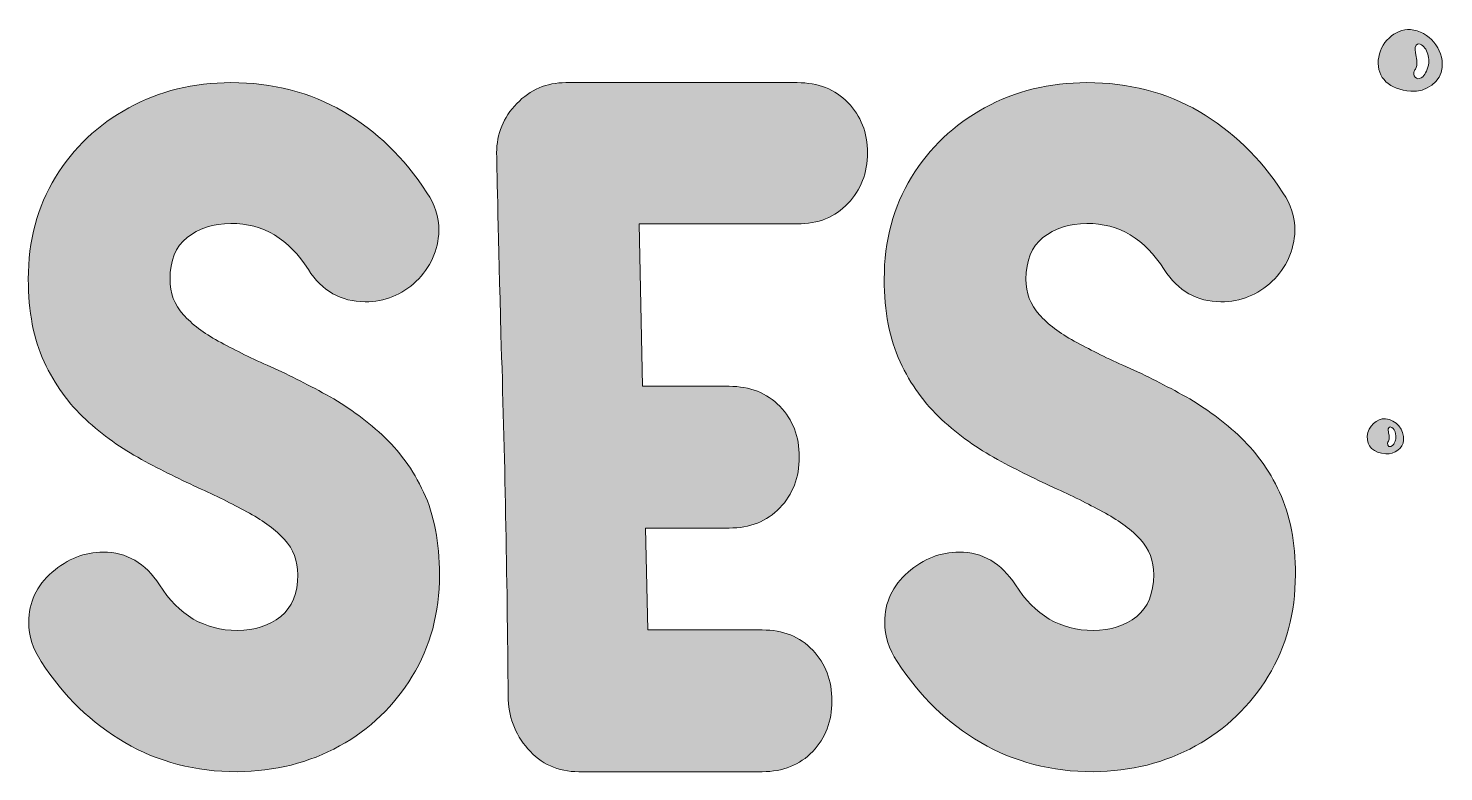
# Model space of a CAD drawing. Header units: inches. Extents: x 75 to 1005, y -1010 to -69.
# Drawn here: x 530 to 1004.7, y -761.3 to -512.1 of the extents above; entities that cross this region are included whole.
import ezdxf

# ---------------------------------------------------------------- set-up
doc = ezdxf.new("R2010")
doc.units = ezdxf.units.IN
doc.header["$MEASUREMENT"] = 0
doc.layers.add('Layer 1', color=7, linetype='Continuous')

# ---------------------------------------------------------------- blocks, each defined once
blk = doc.blocks.new('block 2')
at = {"layer": 'Layer 1', "true_color": 0xffffff}
h = blk.add_hatch(color=7, dxfattribs=at)
h.dxf.hatch_style = 2
edge = h.paths.add_edge_path()
edge.add_spline(control_points=[(993.58, -512.54), (988.39, -512.09), (983.19, -517.03), (982.78, -522.79), (982.35, -528.72), (986.44, -532.61), (993.72, -533.21), (998.92, -533.63), (1003.85, -529.89), (1004.22, -525.22), (1004.72, -518.95), (999.79, -513.07), (993.58, -512.54)], knot_values=[0, 0, 0, 0, 1, 1, 1, 2, 2, 2, 3, 3, 3, 4, 4, 4, 4], degree=3, periodic=1)
edge = h.paths.add_edge_path()
edge.add_spline(control_points=[(998.9, -526.51), (998.57, -527.16), (998.23, -527.83), (997.71, -528.34), (996.34, -529.7), (994.31, -528.79), (994.75, -526.78), (994.83, -526.42), (995.05, -526.1), (995.23, -525.77), (996.1, -524.19), (995.69, -522.6), (995.36, -520.94), (995.18, -520.03), (994.81, -518.58), (995.48, -517.78), (996.53, -516.55), (998.16, -518.1), (998.68, -519.08), (999.44, -520.53), (999.81, -522.11), (999.69, -523.67), (999.62, -524.63), (999.36, -525.59), (998.9, -526.51)], knot_values=[0, 0, 0, 0, 1, 1, 1, 2, 2, 2, 3, 3, 3, 4, 4, 4, 5, 5, 5, 6, 6, 6, 7, 7, 7, 8, 8, 8, 8], degree=3, periodic=1)
h = blk.add_hatch(color=7, dxfattribs=at)
h.dxf.hatch_style = 2
edge = h.paths.add_edge_path()
edge.add_spline(control_points=[(600.05, -761.34), (612.73, -761.23), (624.17, -758.36), (634.37, -752.72), (644.58, -747.08), (652.71, -739.29), (658.78, -729.36), (664.85, -719.42), (667.88, -708.07), (667.88, -695.28), (667.88, -684.44), (666.11, -675.22), (662.57, -667.65), (659.02, -660.08), (654.37, -653.66), (648.63, -648.4), (642.88, -643.14), (636.65, -638.65), (629.94, -634.95), (623.23, -631.24), (616.6, -627.94), (610.04, -625.04), (604.03, -622.35), (598.58, -619.67), (593.69, -616.98), (588.8, -614.3), (584.88, -611.32), (581.93, -608.04), (578.98, -604.77), (577.5, -600.82), (577.5, -596.2), (577.5, -589.97), (579.41, -585.32), (583.22, -582.26), (587.03, -579.2), (591.95, -577.62), (597.96, -577.51), (608.7, -577.51), (617.35, -582.67), (623.9, -592.98), (628.52, -600.17), (634.86, -603.77), (642.91, -603.77), (649.57, -603.77), (655.29, -601.49), (660.07, -596.92), (664.85, -592.36), (667.4, -586.69), (667.72, -579.93), (667.72, -575.31), (666.38, -571.07), (663.69, -567.2), (656.07, -555.49), (646.7, -546.42), (635.58, -539.97), (624.47, -533.53), (611.92, -530.3), (597.96, -530.3), (585.4, -530.3), (573.96, -533.13), (563.65, -538.76), (553.33, -544.4), (545.14, -552.16), (539.08, -562.04), (533.01, -571.93), (529.97, -583.31), (529.97, -596.2), (529.97, -607.05), (531.75, -616.29), (535.29, -623.91), (538.83, -631.54), (543.48, -637.98), (549.23, -643.24), (554.97, -648.51), (561.2, -652.97), (567.91, -656.62), (574.63, -660.27), (581.31, -663.6), (587.97, -666.6), (593.88, -669.29), (599.28, -671.98), (604.16, -674.66), (609.05, -677.35), (612.97, -680.3), (615.92, -683.52), (618.88, -686.74), (620.36, -690.67), (620.36, -695.28), (620.36, -701.51), (618.45, -706.19), (614.64, -709.3), (610.82, -712.42), (605.96, -713.97), (600.05, -713.97), (589.1, -713.97), (580.4, -708.87), (573.96, -698.67), (569.23, -691.36), (562.95, -687.71), (555.11, -687.71), (548.88, -687.71), (543.16, -689.97), (537.95, -694.48), (532.74, -698.99), (530.13, -704.57), (530.13, -711.23), (530.13, -715.85), (531.53, -720.25), (534.32, -724.44), (541.84, -736.04), (551.18, -745.09), (562.36, -751.59), (573.52, -758.09), (586.09, -761.34), (600.05, -761.34)], knot_values=[0, 0, 0, 0, 1, 1, 1, 2, 2, 2, 3, 3, 3, 4, 4, 4, 5, 5, 5, 6, 6, 6, 7, 7, 7, 8, 8, 8, 9, 9, 9, 10, 10, 10, 11, 11, 11, 12, 12, 12, 13, 13, 13, 14, 14, 14, 15, 15, 15, 16, 16, 16, 17, 17, 17, 18, 18, 18, 19, 19, 19, 20, 20, 20, 21, 21, 21, 22, 22, 22, 23, 23, 23, 24, 24, 24, 25, 25, 25, 26, 26, 26, 27, 27, 27, 28, 28, 28, 29, 29, 29, 30, 30, 30, 31, 31, 31, 32, 32, 32, 33, 33, 33, 34, 34, 34, 35, 35, 35, 36, 36, 36, 37, 37, 37, 38, 38, 38, 38], degree=3, periodic=1)
h = blk.add_hatch(color=7, dxfattribs=at)
h.dxf.hatch_style = 2
edge = h.paths.add_edge_path()
edge.add_spline(control_points=[(799.51, -737.65), (799.51, -730.78), (797.36, -725.09), (793.07, -720.58), (788.77, -716.07), (783.13, -713.81), (776.15, -713.81), (776.15, -713.81), (737.81, -713.81), (737.81, -713.81), (737.81, -713.81), (737, -679.65), (737, -679.65), (737, -679.65), (765.03, -679.65), (765.03, -679.65), (772.01, -679.65), (777.68, -677.4), (782.03, -672.89), (786.38, -668.38), (788.56, -662.68), (788.56, -655.81), (788.56, -648.94), (786.38, -643.27), (782.03, -638.81), (777.68, -634.36), (772.01, -632.13), (765.03, -632.13), (765.03, -632.13), (736.03, -632.13), (736.03, -632.13), (736.03, -632.13), (734.91, -577.67), (734.91, -577.67), (734.91, -577.67), (787.91, -577.67), (787.91, -577.67), (794.89, -577.67), (800.56, -575.39), (804.91, -570.82), (809.26, -566.26), (811.43, -560.59), (811.43, -553.83), (811.43, -547.06), (809.26, -541.45), (804.91, -536.99), (800.56, -532.54), (794.89, -530.3), (787.91, -530.3), (787.91, -530.3), (710.26, -530.3), (710.26, -530.3), (703.81, -530.3), (698.34, -532.64), (693.82, -537.31), (689.31, -541.99), (687.06, -547.49), (687.06, -553.83), (687.16, -561.24), (687.65, -581.54), (688.51, -614.73), (689.8, -655.11), (690.6, -695.55), (690.92, -736.04), (690.92, -742.7), (693.12, -748.58), (697.53, -753.68), (701.93, -758.79), (707.63, -761.34), (714.61, -761.34), (714.61, -761.34), (776.15, -761.34), (776.15, -761.34), (783.13, -761.34), (788.77, -759.08), (793.07, -754.57), (797.36, -750.06), (799.51, -744.42), (799.51, -737.65)], knot_values=[0, 0, 0, 0, 1, 1, 1, 2, 2, 2, 3, 3, 3, 4, 4, 4, 5, 5, 5, 6, 6, 6, 7, 7, 7, 8, 8, 8, 9, 9, 9, 10, 10, 10, 11, 11, 11, 12, 12, 12, 13, 13, 13, 14, 14, 14, 15, 15, 15, 16, 16, 16, 17, 17, 17, 18, 18, 18, 19, 19, 19, 20, 20, 20, 21, 21, 21, 22, 22, 22, 23, 23, 23, 24, 24, 24, 25, 25, 25, 26, 26, 26, 26], degree=3, periodic=1)
h = blk.add_hatch(color=7, dxfattribs=at)
h.dxf.hatch_style = 2
edge = h.paths.add_edge_path()
edge.add_spline(control_points=[(935.73, -648.4), (929.98, -643.14), (923.75, -638.65), (917.04, -634.95), (910.33, -631.24), (903.69, -627.94), (897.14, -625.04), (891.13, -622.35), (885.68, -619.67), (880.79, -616.98), (875.9, -614.3), (871.98, -611.32), (869.03, -608.04), (866.07, -604.77), (864.6, -600.82), (864.6, -596.2), (864.6, -589.97), (866.51, -585.32), (870.32, -582.26), (874.13, -579.2), (879.04, -577.62), (885.06, -577.51), (895.8, -577.51), (904.45, -582.67), (911, -592.98), (915.62, -600.17), (921.95, -603.77), (930.01, -603.77), (936.67, -603.77), (942.39, -601.49), (947.17, -596.92), (951.95, -592.36), (954.5, -586.69), (954.82, -579.93), (954.82, -575.31), (953.48, -571.07), (950.79, -567.2), (943.16, -555.49), (933.8, -546.42), (922.68, -539.97), (911.56, -533.53), (899.02, -530.3), (885.06, -530.3), (872.49, -530.3), (861.05, -533.13), (850.74, -538.76), (840.43, -544.4), (832.24, -552.16), (826.17, -562.04), (820.1, -571.93), (817.07, -583.31), (817.07, -596.2), (817.07, -607.05), (818.84, -616.29), (822.39, -623.91), (825.93, -631.54), (830.58, -637.98), (836.32, -643.24), (842.07, -648.51), (848.3, -652.97), (855.01, -656.62), (861.73, -660.27), (868.41, -663.6), (875.07, -666.6), (880.98, -669.29), (886.37, -671.98), (891.26, -674.66), (896.15, -677.35), (900.07, -680.3), (903.02, -683.52), (905.98, -686.74), (907.45, -690.67), (907.45, -695.28), (907.45, -701.51), (905.54, -706.19), (901.74, -709.3), (897.92, -712.42), (893.06, -713.97), (887.15, -713.97), (876.2, -713.97), (867.5, -708.87), (861.05, -698.67), (856.33, -691.36), (850.04, -687.71), (842.2, -687.71), (835.97, -687.71), (830.25, -689.97), (825.05, -694.48), (819.84, -698.99), (817.23, -704.57), (817.23, -711.23), (817.23, -715.85), (818.63, -720.25), (821.42, -724.44), (828.94, -736.04), (838.28, -745.09), (849.45, -751.59), (860.62, -758.09), (873.19, -761.34), (887.15, -761.34), (899.83, -761.23), (911.26, -758.36), (921.47, -752.72), (931.67, -747.08), (939.81, -739.29), (945.88, -729.36), (951.95, -719.42), (954.98, -708.07), (954.98, -695.28), (954.98, -684.44), (953.21, -675.22), (949.67, -667.65), (946.12, -660.08), (941.47, -653.66), (935.73, -648.4)], knot_values=[0, 0, 0, 0, 1, 1, 1, 2, 2, 2, 3, 3, 3, 4, 4, 4, 5, 5, 5, 6, 6, 6, 7, 7, 7, 8, 8, 8, 9, 9, 9, 10, 10, 10, 11, 11, 11, 12, 12, 12, 13, 13, 13, 14, 14, 14, 15, 15, 15, 16, 16, 16, 17, 17, 17, 18, 18, 18, 19, 19, 19, 20, 20, 20, 21, 21, 21, 22, 22, 22, 23, 23, 23, 24, 24, 24, 25, 25, 25, 26, 26, 26, 27, 27, 27, 28, 28, 28, 29, 29, 29, 30, 30, 30, 31, 31, 31, 32, 32, 32, 33, 33, 33, 34, 34, 34, 35, 35, 35, 36, 36, 36, 37, 37, 37, 38, 38, 38, 38], degree=3, periodic=1)
h = blk.add_hatch(color=7, dxfattribs=at)
h.dxf.hatch_style = 2
edge = h.paths.add_edge_path()
edge.add_spline(control_points=[(985.23, -643.01), (982.28, -642.75), (979.32, -645.56), (979.08, -648.84), (978.84, -652.21), (981.17, -654.43), (985.31, -654.77), (988.27, -655.01), (991.07, -652.88), (991.28, -650.23), (991.57, -646.66), (988.77, -643.31), (985.23, -643.01)], knot_values=[0, 0, 0, 0, 1, 1, 1, 2, 2, 2, 3, 3, 3, 4, 4, 4, 4], degree=3, periodic=1)
edge = h.paths.add_edge_path()
edge.add_spline(control_points=[(988.26, -650.96), (988.07, -651.33), (987.88, -651.71), (987.58, -652), (986.8, -652.77), (985.65, -652.26), (985.9, -651.11), (985.94, -650.9), (986.07, -650.72), (986.17, -650.53), (986.67, -649.64), (986.43, -648.73), (986.24, -647.79), (986.14, -647.27), (985.93, -646.44), (986.31, -645.99), (986.91, -645.29), (987.84, -646.17), (988.13, -646.73), (988.57, -647.56), (988.77, -648.45), (988.71, -649.34), (988.67, -649.89), (988.52, -650.43), (988.26, -650.96)], knot_values=[0, 0, 0, 0, 1, 1, 1, 2, 2, 2, 3, 3, 3, 4, 4, 4, 5, 5, 5, 6, 6, 6, 7, 7, 7, 8, 8, 8, 8], degree=3, periodic=1)
at = {"layer": 'Layer 1', "lineweight": 0}
for points, knots in [([(993.58, -512.54), (988.39, -512.09), (983.19, -517.03), (982.78, -522.79), (982.35, -528.72), (986.44, -532.61), (993.72, -533.21), (998.92, -533.63), (1003.85, -529.89), (1004.22, -525.22), (1004.72, -518.95), (999.79, -513.07), (993.58, -512.54)], [0, 0, 0, 0, 1, 1, 1, 2, 2, 2, 3, 3, 3, 4, 4, 4, 4]), ([(998.9, -526.51), (998.57, -527.16), (998.23, -527.83), (997.71, -528.34), (996.34, -529.7), (994.31, -528.79), (994.75, -526.78), (994.83, -526.42), (995.05, -526.1), (995.23, -525.77), (996.1, -524.19), (995.69, -522.6), (995.36, -520.94), (995.18, -520.03), (994.81, -518.58), (995.48, -517.78), (996.53, -516.55), (998.16, -518.1), (998.68, -519.08), (999.44, -520.53), (999.81, -522.11), (999.69, -523.67), (999.62, -524.63), (999.36, -525.59), (998.9, -526.51)], [0, 0, 0, 0, 1, 1, 1, 2, 2, 2, 3, 3, 3, 4, 4, 4, 5, 5, 5, 6, 6, 6, 7, 7, 7, 8, 8, 8, 8]), ([(600.05, -761.34), (612.73, -761.23), (624.17, -758.36), (634.37, -752.72), (644.58, -747.08), (652.71, -739.29), (658.78, -729.36), (664.85, -719.42), (667.88, -708.07), (667.88, -695.28), (667.88, -684.44), (666.11, -675.22), (662.57, -667.65), (659.02, -660.08), (654.37, -653.66), (648.63, -648.4), (642.88, -643.14), (636.65, -638.65), (629.94, -634.95), (623.23, -631.24), (616.6, -627.94), (610.04, -625.04), (604.03, -622.35), (598.58, -619.67), (593.69, -616.98), (588.8, -614.3), (584.88, -611.32), (581.93, -608.04), (578.98, -604.77), (577.5, -600.82), (577.5, -596.2), (577.5, -589.97), (579.41, -585.32), (583.22, -582.26), (587.03, -579.2), (591.95, -577.62), (597.96, -577.51), (608.7, -577.51), (617.35, -582.67), (623.9, -592.98), (628.52, -600.17), (634.86, -603.77), (642.91, -603.77), (649.57, -603.77), (655.29, -601.49), (660.07, -596.92), (664.85, -592.36), (667.4, -586.69), (667.72, -579.93), (667.72, -575.31), (666.38, -571.07), (663.69, -567.2), (656.07, -555.49), (646.7, -546.42), (635.58, -539.97), (624.47, -533.53), (611.92, -530.3), (597.96, -530.3), (585.4, -530.3), (573.96, -533.13), (563.65, -538.76), (553.33, -544.4), (545.14, -552.16), (539.08, -562.04), (533.01, -571.93), (529.97, -583.31), (529.97, -596.2), (529.97, -607.05), (531.75, -616.29), (535.29, -623.91), (538.83, -631.54), (543.48, -637.98), (549.23, -643.24), (554.97, -648.51), (561.2, -652.97), (567.91, -656.62), (574.63, -660.27), (581.31, -663.6), (587.97, -666.6), (593.88, -669.29), (599.28, -671.98), (604.16, -674.66), (609.05, -677.35), (612.97, -680.3), (615.92, -683.52), (618.88, -686.74), (620.36, -690.67), (620.36, -695.28), (620.36, -701.51), (618.45, -706.19), (614.64, -709.3), (610.82, -712.42), (605.96, -713.97), (600.05, -713.97), (589.1, -713.97), (580.4, -708.87), (573.96, -698.67), (569.23, -691.36), (562.95, -687.71), (555.11, -687.71), (548.88, -687.71), (543.16, -689.97), (537.95, -694.48), (532.74, -698.99), (530.13, -704.57), (530.13, -711.23), (530.13, -715.85), (531.53, -720.25), (534.32, -724.44), (541.84, -736.04), (551.18, -745.09), (562.36, -751.59), (573.52, -758.09), (586.09, -761.34), (600.05, -761.34)], [0, 0, 0, 0, 1, 1, 1, 2, 2, 2, 3, 3, 3, 4, 4, 4, 5, 5, 5, 6, 6, 6, 7, 7, 7, 8, 8, 8, 9, 9, 9, 10, 10, 10, 11, 11, 11, 12, 12, 12, 13, 13, 13, 14, 14, 14, 15, 15, 15, 16, 16, 16, 17, 17, 17, 18, 18, 18, 19, 19, 19, 20, 20, 20, 21, 21, 21, 22, 22, 22, 23, 23, 23, 24, 24, 24, 25, 25, 25, 26, 26, 26, 27, 27, 27, 28, 28, 28, 29, 29, 29, 30, 30, 30, 31, 31, 31, 32, 32, 32, 33, 33, 33, 34, 34, 34, 35, 35, 35, 36, 36, 36, 37, 37, 37, 38, 38, 38, 38]), ([(799.51, -737.65), (799.51, -730.78), (797.36, -725.09), (793.07, -720.58), (788.77, -716.07), (783.13, -713.81), (776.15, -713.81), (776.15, -713.81), (737.81, -713.81), (737.81, -713.81), (737.81, -713.81), (737, -679.65), (737, -679.65), (737, -679.65), (765.03, -679.65), (765.03, -679.65), (772.01, -679.65), (777.68, -677.4), (782.03, -672.89), (786.38, -668.38), (788.56, -662.68), (788.56, -655.81), (788.56, -648.94), (786.38, -643.27), (782.03, -638.81), (777.68, -634.36), (772.01, -632.13), (765.03, -632.13), (765.03, -632.13), (736.03, -632.13), (736.03, -632.13), (736.03, -632.13), (734.91, -577.67), (734.91, -577.67), (734.91, -577.67), (787.91, -577.67), (787.91, -577.67), (794.89, -577.67), (800.56, -575.39), (804.91, -570.82), (809.26, -566.26), (811.43, -560.59), (811.43, -553.83), (811.43, -547.06), (809.26, -541.45), (804.91, -536.99), (800.56, -532.54), (794.89, -530.3), (787.91, -530.3), (787.91, -530.3), (710.26, -530.3), (710.26, -530.3), (703.81, -530.3), (698.34, -532.64), (693.82, -537.31), (689.31, -541.99), (687.06, -547.49), (687.06, -553.83), (687.16, -561.24), (687.65, -581.54), (688.51, -614.73), (689.8, -655.11), (690.6, -695.55), (690.92, -736.04), (690.92, -742.7), (693.12, -748.58), (697.53, -753.68), (701.93, -758.79), (707.63, -761.34), (714.61, -761.34), (714.61, -761.34), (776.15, -761.34), (776.15, -761.34), (783.13, -761.34), (788.77, -759.08), (793.07, -754.57), (797.36, -750.06), (799.51, -744.42), (799.51, -737.65)], [0, 0, 0, 0, 1, 1, 1, 2, 2, 2, 3, 3, 3, 4, 4, 4, 5, 5, 5, 6, 6, 6, 7, 7, 7, 8, 8, 8, 9, 9, 9, 10, 10, 10, 11, 11, 11, 12, 12, 12, 13, 13, 13, 14, 14, 14, 15, 15, 15, 16, 16, 16, 17, 17, 17, 18, 18, 18, 19, 19, 19, 20, 20, 20, 21, 21, 21, 22, 22, 22, 23, 23, 23, 24, 24, 24, 25, 25, 25, 26, 26, 26, 26]), ([(935.73, -648.4), (929.98, -643.14), (923.75, -638.65), (917.04, -634.95), (910.33, -631.24), (903.69, -627.94), (897.14, -625.04), (891.13, -622.35), (885.68, -619.67), (880.79, -616.98), (875.9, -614.3), (871.98, -611.32), (869.03, -608.04), (866.07, -604.77), (864.6, -600.82), (864.6, -596.2), (864.6, -589.97), (866.51, -585.32), (870.32, -582.26), (874.13, -579.2), (879.04, -577.62), (885.06, -577.51), (895.8, -577.51), (904.45, -582.67), (911, -592.98), (915.62, -600.17), (921.95, -603.77), (930.01, -603.77), (936.67, -603.77), (942.39, -601.49), (947.17, -596.92), (951.95, -592.36), (954.5, -586.69), (954.82, -579.93), (954.82, -575.31), (953.48, -571.07), (950.79, -567.2), (943.16, -555.49), (933.8, -546.42), (922.68, -539.97), (911.56, -533.53), (899.02, -530.3), (885.06, -530.3), (872.49, -530.3), (861.05, -533.13), (850.74, -538.76), (840.43, -544.4), (832.24, -552.16), (826.17, -562.04), (820.1, -571.93), (817.07, -583.31), (817.07, -596.2), (817.07, -607.05), (818.84, -616.29), (822.39, -623.91), (825.93, -631.54), (830.58, -637.98), (836.32, -643.24), (842.07, -648.51), (848.3, -652.97), (855.01, -656.62), (861.73, -660.27), (868.41, -663.6), (875.07, -666.6), (880.98, -669.29), (886.37, -671.98), (891.26, -674.66), (896.15, -677.35), (900.07, -680.3), (903.02, -683.52), (905.98, -686.74), (907.45, -690.67), (907.45, -695.28), (907.45, -701.51), (905.54, -706.19), (901.74, -709.3), (897.92, -712.42), (893.06, -713.97), (887.15, -713.97), (876.2, -713.97), (867.5, -708.87), (861.05, -698.67), (856.33, -691.36), (850.04, -687.71), (842.2, -687.71), (835.97, -687.71), (830.25, -689.97), (825.05, -694.48), (819.84, -698.99), (817.23, -704.57), (817.23, -711.23), (817.23, -715.85), (818.63, -720.25), (821.42, -724.44), (828.94, -736.04), (838.28, -745.09), (849.45, -751.59), (860.62, -758.09), (873.19, -761.34), (887.15, -761.34), (899.83, -761.23), (911.26, -758.36), (921.47, -752.72), (931.67, -747.08), (939.81, -739.29), (945.88, -729.36), (951.95, -719.42), (954.98, -708.07), (954.98, -695.28), (954.98, -684.44), (953.21, -675.22), (949.67, -667.65), (946.12, -660.08), (941.47, -653.66), (935.73, -648.4)], [0, 0, 0, 0, 1, 1, 1, 2, 2, 2, 3, 3, 3, 4, 4, 4, 5, 5, 5, 6, 6, 6, 7, 7, 7, 8, 8, 8, 9, 9, 9, 10, 10, 10, 11, 11, 11, 12, 12, 12, 13, 13, 13, 14, 14, 14, 15, 15, 15, 16, 16, 16, 17, 17, 17, 18, 18, 18, 19, 19, 19, 20, 20, 20, 21, 21, 21, 22, 22, 22, 23, 23, 23, 24, 24, 24, 25, 25, 25, 26, 26, 26, 27, 27, 27, 28, 28, 28, 29, 29, 29, 30, 30, 30, 31, 31, 31, 32, 32, 32, 33, 33, 33, 34, 34, 34, 35, 35, 35, 36, 36, 36, 37, 37, 37, 38, 38, 38, 38]), ([(985.23, -643.01), (982.28, -642.75), (979.32, -645.56), (979.08, -648.84), (978.84, -652.21), (981.17, -654.43), (985.31, -654.77), (988.27, -655.01), (991.07, -652.88), (991.28, -650.23), (991.57, -646.66), (988.77, -643.31), (985.23, -643.01)], [0, 0, 0, 0, 1, 1, 1, 2, 2, 2, 3, 3, 3, 4, 4, 4, 4]), ([(988.26, -650.96), (988.07, -651.33), (987.88, -651.71), (987.58, -652), (986.8, -652.77), (985.65, -652.26), (985.9, -651.11), (985.94, -650.9), (986.07, -650.72), (986.17, -650.53), (986.67, -649.64), (986.43, -648.73), (986.24, -647.79), (986.14, -647.27), (985.93, -646.44), (986.31, -645.99), (986.91, -645.29), (987.84, -646.17), (988.13, -646.73), (988.57, -647.56), (988.77, -648.45), (988.71, -649.34), (988.67, -649.89), (988.52, -650.43), (988.26, -650.96)], [0, 0, 0, 0, 1, 1, 1, 2, 2, 2, 3, 3, 3, 4, 4, 4, 5, 5, 5, 6, 6, 6, 7, 7, 7, 8, 8, 8, 8])]:
    blk.add_open_spline(points, degree=3, knots=knots, dxfattribs=at)

msp = doc.modelspace()

# ---------------------------------------------------------------- block references
at = {"layer": 'Layer 1'}
msp.add_blockref('block 2', (0, 0), dxfattribs=at)

doc.saveas('drawing.dxf')
